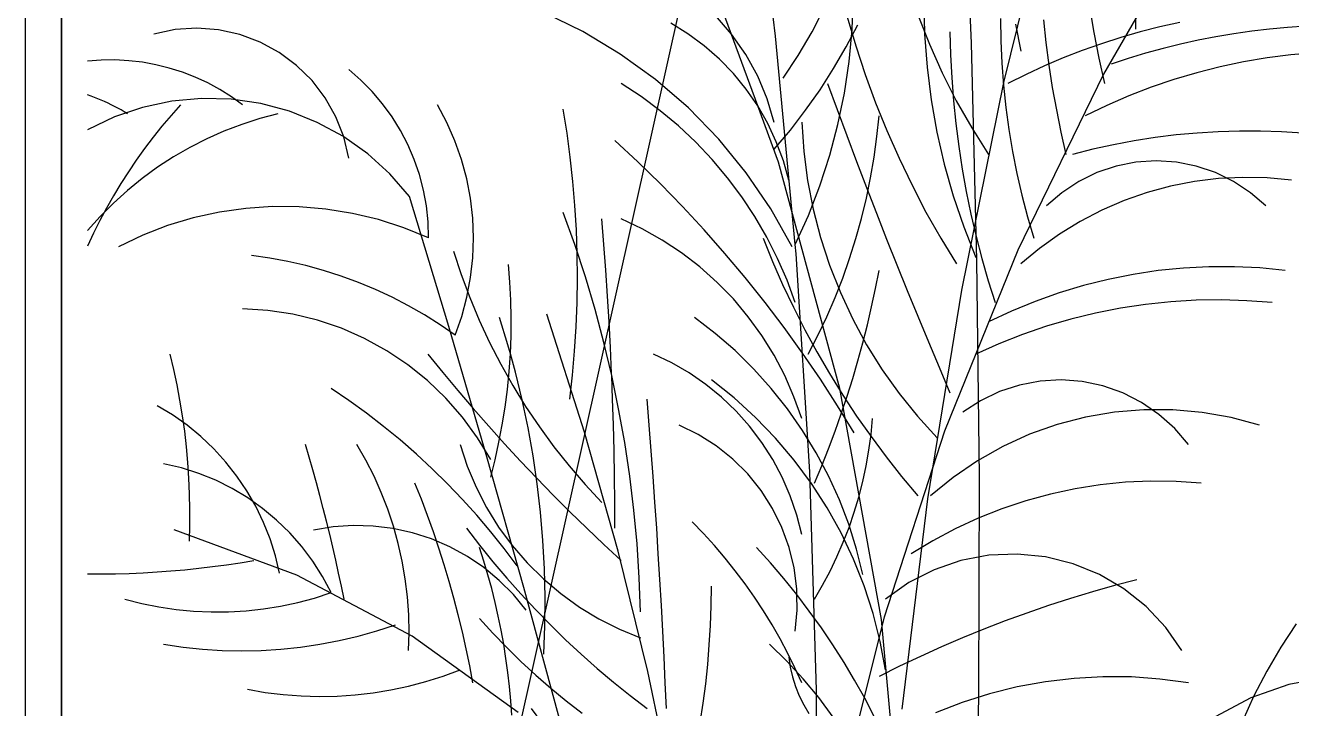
# Model space of a CAD drawing. Header units: centimetres. Extents: x 1966 to 8787, y 7398 to 12383.
# Drawn here: x 2926.1 to 2978.7, y 7714.9 to 7743.2 of the extents above; entities that cross this region are included whole.
import ezdxf

# ---------------------------------------------------------------- set-up
doc = ezdxf.new("R2010")
doc.units = ezdxf.units.CM

# ---------------------------------------------------------------- blocks, each defined once
blk = doc.blocks.new('*U184')
for p, q in [((5, 126.5), (5, -126.5)), ((6.5, 126.5), (6.5, -126.5))]:
    blk.add_line(p, q)
blk = doc.blocks.new('*U185')
at = {"color": 0, "linetype": 'ByBlock', "lineweight": -2, "transparency": 16777216}
blk.add_blockref('*U184', (267, 0), dxfattribs=at)
blk = doc.blocks.new('盆栽立面01')
for p, q in [((13.761, 127.493), (13.761, 114.242)), ((-1.167, 113.95), (-2.302, 122.933)), ((6.953, 113.669), (6.602, 122.662)), ((10.372, 120.557), (8.284, 112.034)), ((16.476, 119.397), (12.432, 112.375)), ((-1.911, 111.065), (-4.406, 117.849)), ((0.344, 114.136), (0.862, 115.147)), ((2.003, 114.225), (2.053, 115.549)), ((4.98, 115.395), (5.013, 114.033)), ((11.858, 115.167), (12.025, 114.102)), ((-9.161, 114.144), (-10.783, 114.933)), ((-2.992, 114.038), (-3.665, 114.81)), ((1.806, 114.754), (2.159, 113.556)), ((4.736, 114.838), (5.209, 113.628)), ((8.154, 114.688), (8.171, 113.764)), ((9.942, 114.628), (10.042, 113.691)), ((15.597, 114.529), (14.775, 114.345)), ((-26.071, 114.229), (-26.953, 114.046)), ((-25.173, 114.286), (-26.071, 114.229)), ((-24.275, 114.218), (-25.173, 114.286)), ((-23.396, 114.025), (-24.275, 114.218)), ((-22.552, 113.711), (-23.396, 114.025)), ((-7.614, 113.217), (-9.161, 114.144)), ((-4.803, 114.057), (-5.515, 114.499)), ((-4.13, 113.558), (-4.803, 114.057)), ((-2.405, 113.198), (-2.992, 114.038)), ((-0.228, 113.156), (0.344, 114.136)), ((1.758, 113.509), (2.242, 114.427)), ((1.881, 112.906), (2.003, 114.225)), ((5.013, 114.033), (5.115, 112.674)), ((6.064, 114.131), (6.088, 113.18)), ((8.786, 114.456), (9.004, 113.33)), ((12.025, 114.102), (12.232, 113.044)), ((13.958, 114.135), (13.148, 113.901)), ((14.775, 114.345), (13.958, 114.135)), ((17.837, 114.055), (17.097, 113.93)), ((18.579, 114.161), (17.837, 114.055)), ((19.324, 114.248), (18.579, 114.161)), ((20.071, 114.317), (19.324, 114.248)), ((20.819, 114.367), (20.071, 114.317)), ((-21.76, 113.282), (-22.552, 113.711)), ((-3.5, 113.006), (-4.13, 113.558)), ((-0.352, 105.315), (-1.167, 113.95)), ((1.235, 112.612), (1.758, 113.509)), ((2.159, 113.556), (2.55, 112.371)), ((5.209, 113.628), (5.74, 112.441)), ((7.18, 104.671), (6.953, 113.669)), ((8.171, 113.764), (8.215, 112.841)), ((10.042, 113.691), (10.165, 112.756)), ((12.346, 113.643), (11.551, 113.36)), ((13.148, 113.901), (12.346, 113.643)), ((15.629, 113.625), (14.901, 113.445)), ((16.361, 113.786), (15.629, 113.625)), ((17.097, 113.93), (16.361, 113.786)), ((-29.139, 112.962), (-29.707, 112.919)), ((-28.568, 112.969), (-29.139, 112.962)), ((-27.999, 112.94), (-28.568, 112.969)), ((-27.432, 112.874), (-27.999, 112.94)), ((-21.036, 112.747), (-21.76, 113.282)), ((-6.152, 112.16), (-7.614, 113.217)), ((-2.918, 112.403), (-3.5, 113.006)), ((-1.911, 112.3), (-2.405, 113.198)), ((-0.855, 112.21), (-0.228, 113.156)), ((6.088, 113.18), (6.137, 112.23)), ((10.766, 113.054), (9.99, 112.724)), ((11.551, 113.36), (10.766, 113.054)), ((12.232, 113.044), (12.48, 111.994)), ((13.459, 113.03), (12.747, 112.796)), ((14.178, 113.246), (13.459, 113.03)), ((14.901, 113.445), (14.178, 113.246)), ((19.215, 113.055), (18.236, 112.888)), ((20.2, 113.183), (19.215, 113.055)), ((21.189, 113.271), (20.2, 113.183)), ((-26.871, 112.772), (-27.432, 112.874)), ((-26.317, 112.635), (-26.871, 112.772)), ((-25.773, 112.463), (-26.317, 112.635)), ((-25.242, 112.257), (-25.773, 112.463)), ((-20.394, 112.116), (-21.036, 112.747)), ((-18.365, 112.139), (-18.866, 112.577)), ((-2.387, 111.755), (-2.918, 112.403)), ((0.675, 111.738), (1.235, 112.612)), ((1.686, 111.596), (1.881, 112.906)), ((5.115, 112.674), (5.284, 111.322)), ((5.74, 112.441), (6.328, 111.282)), ((8.215, 112.841), (8.287, 111.919)), ((9.99, 112.724), (9.224, 112.371)), ((10.165, 112.756), (10.31, 111.825)), ((16.303, 112.439), (15.351, 112.157)), ((17.265, 112.683), (16.303, 112.439)), ((18.236, 112.888), (17.265, 112.683)), ((-24.724, 112.017), (-25.242, 112.257)), ((-24.223, 111.745), (-24.724, 112.017)), ((-19.846, 111.402), (-20.394, 112.116)), ((-17.899, 111.664), (-18.365, 112.139)), ((-6.745, 111.454), (-7.57, 111.994)), ((-4.787, 110.981), (-6.152, 112.16)), ((-1.515, 111.355), (-1.911, 112.3)), ((0.984, 111.994), (1.381, 110.915)), ((2.55, 112.371), (2.979, 111.199)), ((6.137, 112.23), (6.209, 111.281)), ((8.284, 112.034), (6.537, 103.434)), ((8.287, 111.919), (8.385, 111)), ((9.224, 112.371), (8.47, 111.994)), ((12.432, 112.375), (8.883, 105.09)), ((15.351, 112.157), (14.411, 111.837)), ((-29.563, 111.474), (-29.707, 111.524)), ((-29.42, 111.421), (-29.563, 111.474)), ((-29.278, 111.366), (-29.42, 111.421)), ((-29.137, 111.307), (-29.278, 111.366)), ((-24.979, 111.375), (-26.211, 111.262)), ((-23.743, 111.342), (-24.979, 111.375)), ((-23.74, 111.441), (-24.223, 111.745)), ((-23.277, 111.108), (-23.74, 111.441)), ((-19.403, 110.618), (-19.846, 111.402)), ((-17.469, 111.157), (-17.899, 111.664)), ((-5.952, 110.867), (-6.745, 111.454)), ((-1.911, 111.065), (-2.387, 111.755)), ((-1.222, 110.373), (-1.515, 111.355)), ((0.077, 110.889), (0.675, 111.738)), ((1.419, 110.299), (1.686, 111.596)), ((10.31, 111.825), (10.477, 110.898)), ((13.485, 111.481), (12.573, 111.088)), ((14.411, 111.837), (13.485, 111.481)), ((-28.997, 111.246), (-29.137, 111.307)), ((-28.858, 111.182), (-28.997, 111.246)), ((-28.721, 111.115), (-28.858, 111.182)), ((-28.585, 111.045), (-28.721, 111.115)), ((-27.421, 111.005), (-28.592, 110.607)), ((-28.45, 110.973), (-28.585, 111.045)), ((-28.317, 110.898), (-28.45, 110.973)), ((-28.186, 110.82), (-28.317, 110.898)), ((-26.211, 111.262), (-27.421, 111.005)), ((-25.85, 111.108), (-26.241, 110.671)), ((-22.519, 111.164), (-23.743, 111.342)), ((-21.324, 110.843), (-22.519, 111.164)), ((-20.176, 110.383), (-21.324, 110.843)), ((-17.077, 110.619), (-17.469, 111.157)), ((-14.802, 110.379), (-15.19, 111.108)), ((-9.818, 109.932), (-9.976, 110.926)), ((-5.195, 110.235), (-5.952, 110.867)), ((-3.529, 109.689), (-4.787, 110.981)), ((-1.05, 108.727), (-1.911, 111.065)), ((-1.494, 110.338), (-1.911, 111.065)), ((-0.555, 110.066), (0.077, 110.889)), ((1.381, 110.915), (1.783, 109.838)), ((2.979, 111.199), (3.447, 110.041)), ((5.284, 111.322), (5.522, 109.98)), ((6.209, 111.281), (6.306, 110.334)), ((6.328, 111.282), (6.971, 110.153)), ((8.385, 111), (8.511, 110.084)), ((10.477, 110.898), (10.665, 109.974)), ((12.573, 111.088), (11.678, 110.659)), ((-28.592, 110.607), (-29.707, 110.073)), ((-28.056, 110.74), (-28.186, 110.82)), ((-26.241, 110.671), (-26.62, 110.223)), ((-22.566, 110.539), (-23.313, 110.297)), ((-21.807, 110.74), (-22.566, 110.539)), ((-19.09, 109.791), (-20.176, 110.383)), ((-19.075, 109.779), (-19.403, 110.618)), ((-16.727, 110.053), (-17.077, 110.619)), ((-14.47, 109.623), (-14.802, 110.379)), ((-1.138, 109.579), (-1.494, 110.338)), ((-0.085, 110.391), (0.001, 109.181)), ((3.036, 109.797), (3.123, 110.659)), ((6.306, 110.334), (6.427, 109.39)), ((-26.62, 110.223), (-26.988, 109.766)), ((-24.047, 110.017), (-24.764, 109.698)), ((-23.313, 110.297), (-24.047, 110.017)), ((-19.075, 109.779), (-19.09, 109.791)), ((-18.866, 108.904), (-19.075, 109.779)), ((-18.081, 109.075), (-19.075, 109.779)), ((-16.42, 109.463), (-16.727, 110.053)), ((-9.685, 108.936), (-9.818, 109.932)), ((-4.475, 109.559), (-5.195, 110.235)), ((-1.222, 109.271), (-0.555, 110.066)), ((1.08, 109.018), (1.419, 110.299)), ((1.783, 109.838), (2.189, 108.763)), ((2.92, 108.94), (3.036, 109.797)), ((3.447, 110.041), (3.951, 108.9)), ((5.522, 109.98), (5.826, 108.651)), ((6.971, 110.153), (7.668, 109.056)), ((8.511, 110.084), (8.663, 109.173)), ((10.665, 109.974), (10.876, 109.056)), ((15.446, 109.86), (14.576, 109.752)), ((16.319, 109.941), (15.446, 109.86)), ((17.193, 109.994), (16.319, 109.941)), ((18.069, 110.021), (17.193, 109.994)), ((18.946, 110.021), (18.069, 110.021)), ((19.822, 109.993), (18.946, 110.021)), ((20.696, 109.939), (19.822, 109.993)), ((-27.342, 109.299), (-27.684, 108.823)), ((-26.988, 109.766), (-27.342, 109.299)), ((-25.464, 109.342), (-26.144, 108.949)), ((-24.764, 109.698), (-25.464, 109.342)), ((-16.158, 108.851), (-16.42, 109.463)), ((-14.195, 108.844), (-14.47, 109.623)), ((-6.878, 108.747), (-7.839, 109.638)), ((-3.796, 108.843), (-4.475, 109.559)), ((-2.388, 108.292), (-3.529, 109.689)), ((-0.846, 108.794), (-1.138, 109.579)), ((6.427, 109.39), (6.571, 108.45)), ((11.993, 109.269), (11.143, 109.056)), ((12.849, 109.457), (11.993, 109.269)), ((13.71, 109.618), (12.849, 109.457)), ((14.576, 109.752), (13.71, 109.618)), ((-27.684, 108.823), (-28.014, 108.337)), ((-26.144, 108.949), (-26.803, 108.521)), ((-17.164, 108.245), (-18.081, 109.075)), ((-15.941, 108.222), (-16.158, 108.851)), ((-13.979, 108.048), (-14.195, 108.844)), ((-9.576, 107.936), (-9.685, 108.936)), ((-5.94, 107.832), (-6.878, 108.747)), ((-3.16, 108.089), (-3.796, 108.843)), ((1.498, 99.347), (-1.05, 108.727)), ((-0.62, 107.987), (-0.846, 108.794)), ((0.001, 109.181), (0.161, 107.978)), ((0.671, 107.758), (1.08, 109.018)), ((2.189, 108.763), (2.6, 107.689)), ((2.775, 108.087), (2.92, 108.94)), ((3.951, 108.9), (4.492, 107.775)), ((8.663, 109.173), (8.842, 108.266)), ((13.78, 108.734), (12.957, 108.571)), ((14.618, 108.789), (13.78, 108.734)), ((15.456, 108.734), (14.618, 108.789)), ((16.28, 108.571), (15.456, 108.734)), ((-28.014, 108.337), (-28.33, 107.843)), ((-26.803, 108.521), (-27.438, 108.059)), ((-16.351, 107.313), (-17.164, 108.245)), ((-15.772, 107.578), (-15.941, 108.222)), ((-1.371, 106.802), (-2.388, 108.292)), ((5.826, 108.651), (6.197, 107.34)), ((6.571, 108.45), (6.74, 107.513)), ((8.842, 108.266), (9.048, 107.365)), ((12.161, 108.303), (11.407, 107.933)), ((12.957, 108.571), (12.161, 108.303)), ((17.075, 108.303), (16.28, 108.571)), ((17.83, 107.933), (17.075, 108.303)), ((-28.33, 107.843), (-28.633, 107.341)), ((-27.438, 108.059), (-28.047, 107.564)), ((-13.824, 107.237), (-13.979, 108.048)), ((-9.492, 106.934), (-9.576, 107.936)), ((-5.026, 106.894), (-5.94, 107.832)), ((-2.569, 107.299), (-3.16, 108.089)), ((0.161, 107.978), (0.394, 106.787)), ((0.193, 106.523), (0.671, 107.758)), ((2.6, 107.239), (2.775, 108.087)), ((2.6, 107.689), (3.016, 106.618)), ((4.492, 107.775), (5.07, 106.668)), ((11.407, 107.933), (10.707, 107.469)), ((15.215, 107.738), (14.24, 107.474)), ((16.206, 107.931), (15.215, 107.738)), ((17.208, 108.053), (16.206, 107.931)), ((18.217, 108.103), (17.208, 108.053)), ((18.529, 107.469), (17.83, 107.933)), ((19.227, 108.081), (18.217, 108.103)), ((20.232, 107.987), (19.227, 108.081)), ((-28.633, 107.341), (-28.922, 106.831)), ((-28.047, 107.564), (-28.63, 107.037)), ((-14.718, 101.924), (-16.351, 107.313)), ((-15.652, 106.924), (-15.772, 107.578)), ((-13.73, 106.416), (-13.824, 107.237)), ((-2.025, 106.476), (-2.569, 107.299)), ((2.397, 106.398), (2.6, 107.239)), ((6.197, 107.34), (6.633, 106.049)), ((6.74, 107.513), (6.932, 106.581)), ((9.048, 107.365), (9.28, 106.47)), ((10.707, 107.469), (10.074, 106.918)), ((14.24, 107.474), (13.286, 107.141)), ((19.163, 106.918), (18.529, 107.469)), ((-28.922, 106.831), (-29.198, 106.314)), ((-28.63, 107.037), (-29.184, 106.48)), ((-24.238, 106.661), (-25.322, 106.422)), ((-23.14, 106.817), (-24.238, 106.661)), ((-22.033, 106.89), (-23.14, 106.817)), ((-20.923, 106.88), (-22.033, 106.89)), ((-19.818, 106.787), (-20.923, 106.88)), ((-18.722, 106.611), (-19.818, 106.787)), ((-15.58, 106.263), (-15.652, 106.924)), ((-9.499, 105.322), (-9.976, 106.651)), ((-9.432, 105.93), (-9.492, 106.934)), ((-4.134, 105.933), (-5.026, 106.894)), ((-0.487, 105.23), (-1.371, 106.802)), ((0.394, 106.787), (0.698, 105.613)), ((5.07, 106.668), (5.683, 105.581)), ((12.359, 106.741), (11.463, 106.276)), ((13.286, 107.141), (12.359, 106.741)), ((-29.184, 106.48), (-29.707, 105.895)), ((-29.198, 106.314), (-29.46, 105.789)), ((-26.385, 106.103), (-27.42, 105.705)), ((-25.322, 106.422), (-26.385, 106.103)), ((-17.643, 106.353), (-18.722, 106.611)), ((-16.586, 106.014), (-17.643, 106.353)), ((-15.558, 105.598), (-15.58, 106.263)), ((-13.697, 105.591), (-13.73, 106.416)), ((-8.287, 105.318), (-8.372, 106.384)), ((-6.702, 105.975), (-7.57, 106.384)), ((-1.53, 105.623), (-2.025, 106.476)), ((-0.352, 105.315), (0.193, 106.523)), ((2.164, 105.564), (2.397, 106.398)), ((3.016, 106.618), (3.437, 105.548)), ((6.932, 106.581), (7.148, 105.655)), ((9.28, 106.47), (9.539, 105.583)), ((11.463, 106.276), (10.602, 105.748)), ((-29.46, 105.789), (-29.707, 105.257)), ((-27.42, 105.705), (-28.423, 105.23)), ((-15.558, 105.598), (-16.586, 106.014)), ((-13.727, 104.766), (-13.697, 105.591)), ((-9.398, 104.925), (-9.432, 105.93)), ((-5.866, 105.505), (-6.702, 105.975)), ((-3.267, 104.951), (-4.134, 105.933)), ((-1.689, 105.583), (-1.296, 104.616)), ((-1.085, 104.742), (-1.53, 105.623)), ((0.698, 105.613), (1.073, 104.459)), ((5.683, 105.581), (6.331, 104.514)), ((6.633, 106.049), (7.133, 104.781)), ((7.148, 105.655), (7.387, 104.734)), ((10.602, 105.748), (9.781, 105.16)), ((-9.059, 103.98), (-9.499, 105.322)), ((-8.208, 104.251), (-8.287, 105.318)), ((-5.066, 104.975), (-5.866, 105.505)), ((-0.316, 104.937), (-0.352, 105.315)), ((1.903, 104.739), (2.164, 105.564)), ((3.437, 105.548), (3.863, 104.48)), ((8.883, 105.09), (5.844, 97.578)), ((9.781, 105.16), (9.004, 104.514)), ((-22.152, 104.756), (-22.91, 104.863)), ((-21.4, 104.618), (-22.152, 104.756)), ((-20.655, 104.448), (-21.4, 104.618)), ((-14.521, 105.048), (-14.206, 104.081)), ((-13.818, 103.946), (-13.727, 104.766)), ((-9.388, 103.919), (-9.398, 104.925)), ((-4.305, 104.39), (-5.066, 104.975)), ((-2.424, 103.947), (-3.267, 104.951)), ((-1.296, 104.616), (-0.875, 103.661)), ((-0.692, 103.837), (-1.085, 104.742)), ((0.249, 95.901), (-0.316, 104.937)), ((1.614, 103.923), (1.903, 104.739)), ((7.283, 95.671), (7.18, 104.671)), ((7.387, 104.734), (7.649, 103.819)), ((-19.917, 104.246), (-20.655, 104.448)), ((-19.189, 104.013), (-19.917, 104.246)), ((-18.471, 103.75), (-19.189, 104.013)), ((-14.206, 104.081), (-13.853, 103.126)), ((-12.189, 103.757), (-12.25, 104.496)), ((-8.138, 103.183), (-8.208, 104.251)), ((-3.589, 103.751), (-4.305, 104.39)), ((1.073, 104.459), (1.517, 103.329)), ((2.975, 103.492), (3.123, 104.247)), ((3.863, 104.48), (4.293, 103.415)), ((13.659, 104.082), (12.624, 103.876)), ((14.703, 104.238), (13.659, 104.082)), ((15.752, 104.342), (14.703, 104.238)), ((16.806, 104.395), (15.752, 104.342)), ((17.861, 104.397), (16.806, 104.395)), ((18.915, 104.348), (17.861, 104.397)), ((19.965, 104.247), (18.915, 104.348)), ((-17.765, 103.457), (-18.471, 103.75)), ((-13.97, 103.134), (-13.818, 103.946)), ((-12.151, 103.017), (-12.189, 103.757)), ((-9.402, 102.913), (-9.388, 103.919)), ((-8.656, 102.626), (-9.059, 103.98)), ((-2.921, 103.063), (-3.589, 103.751)), ((-1.607, 102.923), (-2.424, 103.947)), ((-0.875, 103.661), (-0.428, 102.718)), ((-0.352, 102.911), (-0.692, 103.837)), ((1.297, 103.118), (1.614, 103.923)), ((2.813, 102.74), (2.975, 103.492)), ((7.649, 103.819), (7.935, 102.911)), ((11.601, 103.621), (10.591, 103.315)), ((12.624, 103.876), (11.601, 103.621)), ((-17.072, 103.133), (-17.765, 103.457)), ((-16.393, 102.781), (-17.072, 103.133)), ((-14.183, 102.336), (-13.97, 103.134)), ((-13.853, 103.126), (-13.462, 102.186)), ((-12.135, 102.276), (-12.151, 103.017)), ((-8.075, 102.115), (-8.138, 103.183)), ((-2.303, 102.329), (-2.921, 103.063)), ((0.952, 102.324), (1.297, 103.118)), ((1.517, 103.329), (2.029, 102.229)), ((4.293, 103.415), (4.729, 102.351)), ((6.537, 103.434), (5.132, 94.772)), ((9.597, 102.961), (8.622, 102.559)), ((10.591, 103.315), (9.597, 102.961)), ((16.275, 103.008), (15.225, 102.945)), ((17.328, 103.023), (16.275, 103.008)), ((18.381, 102.991), (17.328, 103.023)), ((19.43, 102.911), (18.381, 102.991)), ((-22.229, 102.591), (-23.277, 102.659)), ((-21.191, 102.432), (-22.229, 102.591)), ((-20.17, 102.183), (-21.191, 102.432)), ((-15.73, 102.401), (-16.393, 102.781)), ((-9.092, 97.544), (-10.654, 102.434)), ((-9.442, 101.908), (-9.402, 102.913)), ((-8.292, 101.261), (-8.656, 102.626)), ((-0.815, 101.879), (-1.607, 102.923)), ((-0.428, 102.718), (0.045, 101.788)), ((2.638, 101.991), (2.813, 102.74)), ((8.622, 102.559), (7.668, 102.11)), ((12.103, 102.475), (11.081, 102.225)), ((13.136, 102.679), (12.103, 102.475)), ((14.177, 102.835), (13.136, 102.679)), ((15.225, 102.945), (14.177, 102.835)), ((-19.175, 101.846), (-20.17, 102.183)), ((-15.084, 101.992), (-15.73, 102.401)), ((-14.455, 101.557), (-15.084, 101.992)), ((-13.139, 96.519), (-14.718, 101.924)), ((-14.455, 101.557), (-14.183, 102.336)), ((-13.462, 102.186), (-13.034, 101.263)), ((-12.27, 101.164), (-12.617, 102.292)), ((-12.141, 101.534), (-12.135, 102.276)), ((-9.506, 100.905), (-9.442, 101.908)), ((-8.019, 101.047), (-8.075, 102.115)), ((-3.669, 101.631), (-4.531, 102.292)), ((-1.74, 101.552), (-2.303, 102.329)), ((0.581, 101.542), (0.952, 102.324)), ((2.029, 102.229), (2.607, 101.162)), ((2.448, 101.245), (2.638, 101.991)), ((4.729, 102.351), (5.169, 101.289)), ((10.07, 101.929), (9.074, 101.588)), ((11.081, 102.225), (10.07, 101.929)), ((-18.214, 101.423), (-19.175, 101.846)), ((-17.293, 100.918), (-18.214, 101.423)), ((-12.169, 100.794), (-12.141, 101.534)), ((-2.849, 100.92), (-3.669, 101.631)), ((-1.234, 100.736), (-1.74, 101.552)), ((-0.049, 100.816), (-0.815, 101.879)), ((0.045, 101.788), (0.544, 100.872)), ((0.182, 100.774), (0.581, 101.542)), ((9.074, 101.588), (8.094, 101.203)), ((-16.419, 100.335), (-17.293, 100.918)), ((-13.034, 101.263), (-12.57, 100.357)), ((-12.169, 100.794), (-12.27, 101.164)), ((-9.595, 99.903), (-9.506, 100.905)), ((-7.966, 99.887), (-8.292, 101.261)), ((-7.97, 99.978), (-8.019, 101.047)), ((-2.074, 100.159), (-2.849, 100.92)), ((0.544, 100.872), (1.069, 99.969)), ((2.245, 100.503), (2.448, 101.245)), ((2.607, 101.162), (3.248, 100.132)), ((5.169, 101.289), (5.614, 100.229)), ((8.094, 101.203), (7.133, 100.774)), ((-26.131, 100.141), (-26.284, 100.774)), ((-15.6, 99.677), (-16.419, 100.335)), ((-15.59, 100.774), (-14.973, 100.016)), ((-12.57, 100.357), (-12.07, 99.471)), ((-12.22, 100.054), (-12.169, 100.794)), ((-11.956, 100.027), (-12.169, 100.794)), ((-5.476, 100.415), (-6.234, 100.774)), ((-4.75, 99.996), (-5.476, 100.415)), ((-0.788, 99.887), (-1.234, 100.736)), ((0.69, 99.734), (-0.049, 100.816)), ((2.029, 99.765), (2.245, 100.503)), ((-25.994, 99.504), (-26.131, 100.141)), ((-14.973, 100.016), (-14.346, 99.265)), ((-12.292, 99.317), (-12.22, 100.054)), ((-11.678, 98.88), (-11.956, 100.027)), ((-9.709, 98.904), (-9.595, 99.903)), ((-7.966, 99.887), (-7.97, 99.978)), ((-7.678, 98.504), (-7.966, 99.887)), ((-7.93, 98.909), (-7.966, 99.887)), ((-4.059, 99.521), (-4.75, 99.996)), ((-1.348, 99.353), (-2.074, 100.159)), ((-0.405, 99.007), (-0.788, 99.887)), ((1.069, 99.969), (1.619, 99.082)), ((3.248, 100.132), (3.951, 99.143)), ((5.614, 100.229), (6.064, 99.171)), ((-25.873, 98.864), (-25.994, 99.504)), ((-18.863, 98.851), (-19.601, 99.353)), ((-14.842, 98.95), (-15.6, 99.677)), ((-12.387, 98.582), (-12.292, 99.317)), ((-12.07, 99.471), (-11.536, 98.605)), ((-3.408, 98.991), (-4.059, 99.521)), ((-2.889, 98.96), (-3.828, 99.705)), ((-0.672, 98.503), (-1.348, 99.353)), ((1.402, 98.634), (0.69, 99.734)), ((3.22, 89.781), (1.498, 99.347)), ((1.799, 99.031), (2.029, 99.765)), ((8.95, 99.496), (8.119, 99.225)), ((9.809, 99.657), (8.95, 99.496)), ((10.682, 99.705), (9.809, 99.657)), ((11.553, 99.638), (10.682, 99.705)), ((12.408, 99.458), (11.553, 99.638)), ((13.233, 99.169), (12.408, 99.458)), ((-25.767, 98.221), (-25.873, 98.864)), ((-18.14, 98.328), (-18.863, 98.851)), ((-14.149, 98.16), (-14.842, 98.95)), ((-14.346, 99.265), (-13.71, 98.523)), ((-11.435, 97.726), (-11.678, 98.88)), ((-7.896, 97.84), (-7.93, 98.909)), ((-6.413, 97.837), (-6.501, 98.904)), ((-2.802, 98.412), (-3.408, 98.991)), ((-2.001, 98.155), (-2.889, 98.96)), ((-0.085, 98.102), (-0.405, 99.007)), ((1.556, 98.302), (1.799, 99.031)), ((1.619, 99.082), (2.193, 98.211)), ((3.951, 99.143), (4.712, 98.198)), ((7.331, 98.847), (6.598, 98.37)), ((8.119, 99.225), (7.331, 98.847)), ((14.013, 98.774), (13.233, 99.169)), ((14.734, 98.28), (14.013, 98.774)), ((-26.185, 98.254), (-26.818, 98.637)), ((-25.581, 97.828), (-26.185, 98.254)), ((-25.676, 97.576), (-25.767, 98.221)), ((-17.432, 97.783), (-18.14, 98.328)), ((-13.71, 98.523), (-13.064, 97.789)), ((-12.504, 97.85), (-12.387, 98.582)), ((-11.536, 98.605), (-10.967, 97.761)), ((-7.428, 97.114), (-7.678, 98.504)), ((-2.244, 97.786), (-2.802, 98.412)), ((-0.049, 97.614), (-0.672, 98.503)), ((1.299, 97.576), (1.556, 98.302)), ((2.086, 97.516), (1.402, 98.634)), ((12.888, 98.373), (11.69, 98.169)), ((14.099, 98.474), (12.888, 98.373)), ((15.314, 98.47), (14.099, 98.474)), ((15.386, 97.697), (14.734, 98.28)), ((16.525, 98.362), (15.314, 98.47)), ((17.722, 98.15), (16.525, 98.362)), ((-25.009, 97.358), (-25.581, 97.828)), ((-16.742, 97.217), (-17.432, 97.783)), ((-13.529, 97.313), (-14.149, 98.16)), ((-13.064, 97.789), (-12.409, 97.063)), ((-12.642, 97.122), (-12.504, 97.85)), ((-11.228, 96.564), (-11.435, 97.726)), ((-10.967, 97.761), (-10.366, 96.94)), ((-7.87, 96.77), (-7.896, 97.84)), ((-6.329, 96.769), (-6.413, 97.837)), ((-4.375, 97.449), (-5.164, 97.835)), ((-1.738, 97.118), (-2.244, 97.786)), ((-1.167, 97.293), (-2.001, 98.155)), ((2.193, 98.211), (2.791, 97.356)), ((2.792, 97.445), (2.856, 98.102)), ((4.712, 98.198), (5.529, 97.301)), ((10.514, 97.862), (9.369, 97.455)), ((11.69, 98.169), (10.514, 97.862)), ((15.955, 97.034), (15.386, 97.697)), ((18.896, 97.835), (17.722, 98.15)), ((-25.601, 96.929), (-25.676, 97.576)), ((-24.472, 96.849), (-25.009, 97.358)), ((-16.068, 96.631), (-16.742, 97.217)), ((-12.985, 96.414), (-13.529, 97.313)), ((-7.695, 92.605), (-9.092, 97.544)), ((-3.632, 96.978), (-4.375, 97.449)), ((-0.392, 96.379), (-1.167, 97.293)), ((0.518, 96.688), (-0.049, 97.614)), ((1.029, 96.856), (1.299, 97.576)), ((2.704, 96.79), (2.792, 97.445)), ((2.791, 97.356), (3.414, 96.518)), ((5.844, 97.578), (3.331, 89.873)), ((9.369, 97.455), (8.263, 96.95)), ((-25.542, 96.281), (-25.601, 96.929)), ((-23.974, 96.303), (-24.472, 96.849)), ((-20.513, 96.506), (-20.67, 97.034)), ((-18.161, 96.387), (-18.531, 97.034)), ((-14.254, 97.034), (-13.956, 96.133)), ((-12.803, 96.398), (-12.642, 97.122)), ((-12.409, 97.063), (-11.744, 96.345)), ((-10.366, 96.94), (-9.732, 96.144)), ((-7.852, 95.7), (-7.87, 96.77)), ((-7.218, 95.717), (-7.428, 97.114)), ((-6.249, 95.701), (-6.329, 96.769)), ((-2.946, 96.429), (-3.632, 96.978)), ((-1.287, 96.411), (-1.738, 97.118)), ((1.027, 95.73), (0.518, 96.688)), ((0.746, 96.141), (1.029, 96.856)), ((2.589, 96.139), (2.704, 96.79)), ((8.263, 96.95), (7.205, 96.353)), ((-25.814, 96.059), (-26.551, 96.232)), ((-25.499, 95.631), (-25.542, 96.281)), ((-23.516, 95.722), (-23.974, 96.303)), ((-20.36, 95.976), (-20.513, 96.506)), ((-17.824, 95.722), (-18.161, 96.387)), ((-15.412, 96.026), (-16.068, 96.631)), ((-13.956, 96.133), (-13.589, 95.259)), ((-11.612, 91.099), (-13.139, 96.519)), ((-12.985, 95.679), (-12.803, 96.398)), ((-11.744, 96.345), (-11.071, 95.637)), ((-11.056, 95.397), (-11.228, 96.564)), ((-9.732, 96.144), (-9.067, 95.373)), ((-2.323, 95.808), (-2.946, 96.429)), ((-0.894, 95.67), (-1.287, 96.411)), ((0.323, 95.417), (-0.392, 96.379)), ((0.45, 95.431), (0.746, 96.141)), ((2.449, 95.493), (2.589, 96.139)), ((3.414, 96.518), (4.059, 95.698)), ((7.205, 96.353), (6.202, 95.667)), ((-25.092, 95.83), (-25.814, 96.059)), ((-25.471, 94.98), (-25.499, 95.631)), ((-24.39, 95.546), (-25.092, 95.83)), ((-23.101, 95.109), (-23.516, 95.722)), ((-20.212, 95.446), (-20.36, 95.976)), ((-17.521, 95.041), (-17.824, 95.722)), ((-14.775, 95.401), (-15.412, 96.026)), ((-11.071, 95.637), (-10.388, 94.936)), ((-7.841, 94.631), (-7.852, 95.7)), ((-7.047, 94.315), (-7.218, 95.717)), ((-6.173, 94.633), (-6.249, 95.701)), ((-1.773, 95.123), (-2.323, 95.808)), ((-0.561, 94.9), (-0.894, 95.67)), ((0.529, 86.851), (0.249, 95.901)), ((1.477, 94.742), (1.027, 95.73)), ((4.059, 95.698), (4.727, 94.896)), ((6.202, 95.667), (5.262, 94.896)), ((7.262, 86.671), (7.283, 95.671)), ((-23.712, 95.208), (-24.39, 95.546)), ((-23.063, 94.819), (-23.712, 95.208)), ((-22.731, 94.468), (-23.101, 95.109)), ((-20.068, 94.914), (-20.212, 95.446)), ((-15.859, 94.762), (-16.125, 95.431)), ((-14.156, 94.757), (-14.775, 95.401)), ((-13.589, 95.259), (-13.155, 94.416)), ((-10.92, 94.225), (-11.056, 95.397)), ((-9.067, 95.373), (-8.372, 94.629)), ((-1.3, 94.382), (-1.773, 95.123)), ((0.973, 94.41), (0.323, 95.417)), ((2.284, 94.853), (2.449, 95.493)), ((11.255, 95.193), (10.228, 94.972)), ((12.294, 95.357), (11.255, 95.193)), ((13.34, 95.463), (12.294, 95.357)), ((14.39, 95.51), (13.34, 95.463)), ((15.441, 95.5), (14.39, 95.51)), ((16.49, 95.431), (15.441, 95.5)), ((-25.459, 94.329), (-25.471, 94.98)), ((-22.445, 94.381), (-23.063, 94.819)), ((-19.928, 94.381), (-20.068, 94.914)), ((-17.252, 94.346), (-17.521, 95.041)), ((-15.605, 94.088), (-15.859, 94.762)), ((-13.557, 94.095), (-14.156, 94.757)), ((-10.388, 94.936), (-9.697, 94.245)), ((-7.838, 93.561), (-7.841, 94.631)), ((-6.1, 93.565), (-6.173, 94.633)), ((-0.291, 94.107), (-0.561, 94.9)), ((1.866, 93.728), (1.477, 94.742)), ((2.094, 94.22), (2.284, 94.853)), ((5.132, 94.772), (4.073, 86.061)), ((9.214, 94.695), (8.217, 94.361)), ((10.228, 94.972), (9.214, 94.695)), ((-25.462, 93.678), (-25.459, 94.329)), ((-22.409, 93.803), (-22.731, 94.468)), ((-21.863, 93.897), (-22.445, 94.381)), ((-19.792, 93.847), (-19.928, 94.381)), ((-17.017, 93.639), (-17.252, 94.346)), ((-15.363, 93.41), (-15.605, 94.088)), ((-12.978, 93.415), (-13.557, 94.095)), ((-13.155, 94.416), (-12.655, 93.609)), ((-10.819, 93.049), (-10.92, 94.225)), ((-9.697, 94.245), (-8.997, 93.563)), ((-6.915, 92.909), (-7.047, 94.315)), ((-0.911, 93.593), (-1.3, 94.382)), ((-0.085, 93.294), (-0.291, 94.107)), ((1.556, 93.363), (0.973, 94.41)), ((1.88, 93.595), (2.094, 94.22)), ((8.217, 94.361), (7.24, 93.973)), ((-25.482, 93.027), (-25.462, 93.678)), ((-22.135, 93.115), (-22.409, 93.803)), ((-21.32, 93.369), (-21.863, 93.897)), ((-19.519, 93.612), (-20.337, 93.475)), ((-19.66, 93.312), (-19.792, 93.847)), ((-18.692, 93.669), (-19.519, 93.612)), ((-17.863, 93.648), (-18.692, 93.669)), ((-17.04, 93.548), (-17.863, 93.648)), ((-16.23, 93.371), (-17.04, 93.548)), ((-16.818, 92.92), (-17.017, 93.639)), ((-13.986, 93.561), (-13.447, 92.859)), ((-12.655, 93.609), (-12.094, 92.845)), ((-8.997, 93.563), (-8.288, 92.889)), ((-6.032, 92.496), (-6.1, 93.565)), ((-4.159, 93.341), (-4.63, 93.828)), ((-0.611, 92.767), (-0.911, 93.593)), ((1.641, 92.979), (1.88, 93.595)), ((2.192, 92.692), (1.866, 93.728)), ((6.286, 93.531), (5.359, 93.037)), ((7.24, 93.973), (6.286, 93.531)), ((-21.028, 91.62), (-26.116, 93.488)), ((-21.911, 92.41), (-22.135, 93.115)), ((-20.819, 92.801), (-21.32, 93.369)), ((-19.533, 92.776), (-19.66, 93.312)), ((-15.44, 93.117), (-16.23, 93.371)), ((-14.679, 92.79), (-15.44, 93.117)), ((-15.132, 92.728), (-15.363, 93.41)), ((-12.42, 92.719), (-12.978, 93.415)), ((-10.755, 91.871), (-10.819, 93.049)), ((-3.703, 92.84), (-4.159, 93.341)), ((1.378, 92.373), (1.641, 92.979)), ((2.07, 92.28), (1.556, 93.363)), ((5.359, 93.037), (4.46, 92.492)), ((-20.364, 92.196), (-20.819, 92.801)), ((-19.41, 92.239), (-19.533, 92.776)), ((-16.656, 92.193), (-16.818, 92.92)), ((-14.914, 92.042), (-15.132, 92.728)), ((-13.952, 92.391), (-14.679, 92.79)), ((-13.27, 92.197), (-13.452, 92.759)), ((-13.447, 92.859), (-12.892, 92.17)), ((-11.882, 92.006), (-12.42, 92.719)), ((-12.094, 92.845), (-11.474, 92.127)), ((-8.288, 92.889), (-7.57, 92.225)), ((-6.465, 87.621), (-7.695, 92.605)), ((-6.822, 91.499), (-6.915, 92.909)), ((-5.967, 91.428), (-6.032, 92.496)), ((-3.264, 92.325), (-3.703, 92.84)), ((-1.382, 92.124), (-1.956, 92.759)), ((-0.404, 91.913), (-0.611, 92.767)), ((2.454, 91.639), (2.192, 92.692)), ((8.855, 92.49), (7.677, 92.439)), ((10.029, 92.371), (8.855, 92.49)), ((-25.095, 91.9), (-24.522, 91.968)), ((-24.522, 91.968), (-23.949, 92.045)), ((-23.949, 92.045), (-23.378, 92.131)), ((-23.378, 92.131), (-22.808, 92.225)), ((-21.739, 91.691), (-21.911, 92.41)), ((-19.957, 91.557), (-20.364, 92.196)), ((-19.291, 91.701), (-19.41, 92.239)), ((-16.529, 91.458), (-16.656, 92.193)), ((-14.707, 91.352), (-14.914, 92.042)), ((-13.266, 91.925), (-13.952, 92.391)), ((-13.1, 91.63), (-13.27, 92.197)), ((-12.627, 91.397), (-13.266, 91.925)), ((-12.892, 92.17), (-12.32, 91.495)), ((-11.474, 92.127), (-10.8, 91.46)), ((-2.84, 91.797), (-3.264, 92.325)), ((-0.826, 91.473), (-1.382, 92.124)), ((1.091, 91.777), (1.378, 92.373)), ((2.512, 91.165), (2.07, 92.28)), ((6.519, 92.221), (5.403, 91.84)), ((7.677, 92.439), (6.519, 92.221)), ((11.173, 92.087), (10.029, 92.371)), ((12.265, 91.642), (11.173, 92.087)), ((-29.707, 91.664), (-29.13, 91.663)), ((-29.13, 91.663), (-28.552, 91.671)), ((-28.552, 91.671), (-27.975, 91.688)), ((-27.975, 91.688), (-27.398, 91.713)), ((-27.398, 91.713), (-26.821, 91.746)), ((-26.821, 91.746), (-26.245, 91.789)), ((-26.245, 91.789), (-25.67, 91.84)), ((-25.67, 91.84), (-25.095, 91.9)), ((-16.24, 89.08), (-21.028, 91.62)), ((-19.6, 90.889), (-19.957, 91.557)), ((-19.176, 91.162), (-19.291, 91.701)), ((-16.439, 90.718), (-16.529, 91.458)), ((-12.944, 91.06), (-13.1, 91.63)), ((-12.041, 90.81), (-12.627, 91.397)), ((-12.32, 91.495), (-11.732, 90.833)), ((-10.8, 91.46), (-10.076, 90.848)), ((-10.727, 90.692), (-10.755, 91.871)), ((-6.768, 90.088), (-6.822, 91.499)), ((-5.905, 90.359), (-5.967, 91.428)), ((-2.434, 91.256), (-2.84, 91.797)), ((-0.288, 90.807), (-0.826, 91.473)), ((-0.29, 91.041), (-0.404, 91.913)), ((0.782, 91.193), (1.091, 91.777)), ((5.403, 91.84), (4.353, 91.303)), ((13.282, 91.046), (12.265, 91.642)), ((13.816, 91.424), (12.894, 91.181)), ((-20.29, 90.666), (-19.6, 90.889)), ((-19.066, 90.622), (-19.176, 91.162)), ((-14.512, 90.659), (-14.707, 91.352)), ((-12.8, 90.487), (-12.944, 91.06)), ((-10.138, 85.664), (-11.612, 91.099)), ((-3.839, 90.345), (-3.828, 91.156)), ((-2.044, 90.702), (-2.434, 91.256)), ((-0.288, 90.807), (-0.29, 91.041)), ((0.45, 90.622), (0.782, 91.193)), ((2.88, 90.025), (2.512, 91.165)), ((4.353, 91.303), (3.39, 90.622)), ((11.976, 90.922), (11.064, 90.645)), ((12.894, 91.181), (11.976, 90.922)), ((14.204, 90.31), (13.282, 91.046)), ((-28.155, 90.622), (-27.453, 90.443)), ((-27.453, 90.443), (-26.743, 90.3)), ((-21.698, 90.328), (-20.99, 90.479)), ((-20.99, 90.479), (-20.29, 90.666)), ((-16.387, 89.975), (-16.439, 90.718)), ((-14.329, 89.963), (-14.512, 90.659)), ((-12.669, 89.91), (-12.8, 90.487)), ((-11.514, 90.169), (-12.041, 90.81)), ((-11.732, 90.833), (-11.129, 90.186)), ((-10.735, 89.512), (-10.727, 90.692)), ((-10.076, 90.848), (-9.305, 90.294)), ((-5.848, 89.289), (-5.905, 90.359)), ((-3.869, 89.534), (-3.839, 90.345)), ((-1.672, 90.136), (-2.044, 90.702)), ((0.231, 90.126), (-0.288, 90.807)), ((-0.273, 90.162), (-0.288, 90.807)), ((10.156, 90.352), (9.255, 90.042)), ((11.064, 90.645), (10.156, 90.352)), ((-26.743, 90.3), (-26.026, 90.193)), ((-26.026, 90.193), (-25.305, 90.123)), ((-25.305, 90.123), (-24.581, 90.09)), ((-24.581, 90.09), (-23.857, 90.094)), ((-23.857, 90.094), (-23.134, 90.135)), ((-23.134, 90.135), (-22.413, 90.213)), ((-22.413, 90.213), (-21.698, 90.328)), ((-16.371, 89.23), (-16.387, 89.975)), ((-14.158, 89.264), (-14.329, 89.963)), ((-13.452, 89.821), (-12.895, 89.206)), ((-12.551, 89.331), (-12.669, 89.91)), ((-11.129, 90.186), (-10.511, 89.553)), ((-9.305, 90.294), (-8.494, 89.803)), ((-1.317, 89.559), (-1.672, 90.136)), ((-0.352, 89.286), (-0.273, 90.162)), ((0.731, 89.431), (0.231, 90.126)), ((3.331, 89.873), (1.355, 82.014)), ((3.173, 88.862), (2.88, 90.025)), ((9.255, 90.042), (8.359, 89.716)), ((15.011, 89.451), (14.204, 90.31)), ((-18.484, 89.085), (-17.701, 89.303)), ((-17.701, 89.303), (-16.927, 89.553)), ((-12.445, 88.749), (-12.551, 89.331)), ((-10.779, 88.333), (-10.735, 89.512)), ((-10.511, 89.553), (-9.878, 88.935)), ((-8.494, 89.803), (-7.647, 89.377)), ((-7.647, 89.377), (-6.768, 89.019)), ((-3.917, 88.724), (-3.869, 89.534)), ((-0.981, 88.971), (-1.317, 89.559)), ((1.211, 88.722), (0.731, 89.431)), ((4.102, 80.102), (3.22, 89.781)), ((7.469, 89.373), (6.586, 89.014)), ((8.359, 89.716), (7.469, 89.373)), ((15.688, 88.485), (15.011, 89.451)), ((20.423, 89.597), (19.788, 88.632)), ((-20.075, 88.748), (-19.276, 88.9)), ((-19.276, 88.9), (-18.484, 89.085)), ((-16.392, 88.485), (-16.371, 89.23)), ((-11.839, 85.916), (-16.24, 89.08)), ((-14, 88.561), (-14.158, 89.264)), ((-12.895, 89.206), (-12.321, 88.609)), ((-9.878, 88.935), (-9.23, 88.333)), ((-5.795, 88.22), (-5.848, 89.289)), ((-0.664, 88.373), (-0.981, 88.971)), ((3.39, 87.683), (3.173, 88.862)), ((6.586, 89.014), (5.709, 88.638)), ((-26.551, 88.752), (-25.746, 88.633)), ((-25.746, 88.633), (-24.938, 88.548)), ((-24.938, 88.548), (-24.126, 88.496)), ((-24.126, 88.496), (-23.313, 88.479)), ((-23.313, 88.479), (-22.5, 88.495)), ((-22.5, 88.495), (-21.688, 88.546)), ((-21.688, 88.546), (-20.88, 88.63)), ((-20.88, 88.63), (-20.075, 88.748)), ((-13.853, 87.856), (-14, 88.561)), ((-12.353, 88.165), (-12.445, 88.749)), ((-12.321, 88.609), (-11.729, 88.029)), ((-9.23, 88.333), (-8.568, 87.745)), ((-3.984, 87.915), (-3.917, 88.724)), ((-0.7, 88.053), (-1.422, 88.752)), ((-0.365, 87.766), (-0.664, 88.373)), ((1.671, 87.999), (1.211, 88.722)), ((4.839, 88.247), (3.977, 87.84)), ((5.709, 88.638), (4.839, 88.247)), ((19.788, 88.632), (19.204, 87.635)), ((-13.719, 87.149), (-13.853, 87.856)), ((-12.274, 87.58), (-12.353, 88.165)), ((-11.729, 88.029), (-11.119, 87.467)), ((-8.568, 87.745), (-7.892, 87.174)), ((-5.745, 87.15), (-5.795, 88.22)), ((-4.068, 87.108), (-3.984, 87.915)), ((-0.018, 87.315), (-0.7, 88.053)), ((-0.62, 88.218), (-0.561, 87.804)), ((-0.561, 87.804), (-0.469, 87.397)), ((-0.085, 87.149), (-0.365, 87.766)), ((2.111, 87.264), (1.671, 87.999)), ((3.977, 87.84), (3.123, 87.416)), ((-16.393, 87.011), (-15.67, 87.201)), ((-15.67, 87.201), (-14.956, 87.426)), ((-14.956, 87.426), (-14.254, 87.683)), ((-12.208, 86.992), (-12.274, 87.58)), ((-11.119, 87.467), (-10.494, 86.924)), ((-5.404, 82.599), (-6.465, 87.621)), ((-0.469, 87.397), (-0.345, 86.998)), ((0.621, 86.54), (-0.018, 87.315)), ((2.529, 86.518), (2.111, 87.264)), ((10.028, 87.198), (8.857, 86.984)), ((11.21, 87.337), (10.028, 87.198)), ((12.398, 87.403), (11.21, 87.337)), ((13.588, 87.393), (12.398, 87.403)), ((14.775, 87.308), (13.588, 87.393)), ((15.955, 87.149), (14.775, 87.308)), ((19.204, 87.635), (18.671, 86.61)), ((21.767, 87.378), (20.12, 87.079)), ((-23.076, 86.882), (-22.338, 86.755)), ((-22.338, 86.755), (-21.596, 86.663)), ((-18.607, 86.65), (-17.864, 86.735)), ((-17.864, 86.735), (-17.125, 86.856)), ((-17.125, 86.856), (-16.393, 87.011)), ((-12.155, 86.403), (-12.208, 86.992)), ((-10.494, 86.924), (-9.852, 86.399)), ((-7.892, 87.174), (-7.203, 86.619)), ((-5.699, 86.081), (-5.745, 87.15)), ((-4.171, 86.303), (-4.068, 87.108)), ((-0.345, 86.998), (-0.188, 86.611)), ((0.523, 77.797), (0.529, 86.851)), ((7.702, 86.696), (6.567, 86.337)), ((7.118, 77.672), (7.262, 86.671)), ((8.857, 86.984), (7.702, 86.696)), ((20.12, 87.079), (18.54, 86.527)), ((-21.596, 86.663), (-20.85, 86.606)), ((-20.85, 86.606), (-20.102, 86.585)), ((-20.102, 86.585), (-19.354, 86.6)), ((-19.354, 86.6), (-18.607, 86.65)), ((-12.115, 85.813), (-12.155, 86.403)), ((-9.852, 86.399), (-9.195, 85.894)), ((-7.203, 86.619), (-6.501, 86.081)), ((-4.292, 85.5), (-4.171, 86.303)), ((-0.188, 86.611), (0, 86.237)), ((0, 86.237), (0.217, 85.881)), ((1.216, 85.73), (0.621, 86.54)), ((2.927, 85.759), (2.529, 86.518)), ((6.567, 86.337), (5.458, 85.907)), ((18.54, 86.527), (17.065, 85.736)), ((18.671, 86.61), (18.191, 85.559)), ((-11.313, 86.081), (-10.881, 85.509))]:
    blk.add_line(p, q)

msp = doc.modelspace()

# ---------------------------------------------------------------- linework, layer by layer
for q in [(2927.647, 7881.823), (2974.19, 7837.79)]:
    msp.add_line((2927.647, 7628.823), q)

# ---------------------------------------------------------------- block references
for name, p in [('*U185', (2654.147, 7755.323)), ('盆栽立面01', (2958.434, 7628.823))]:
    msp.add_blockref(name, p)

doc.saveas('drawing.dxf')
